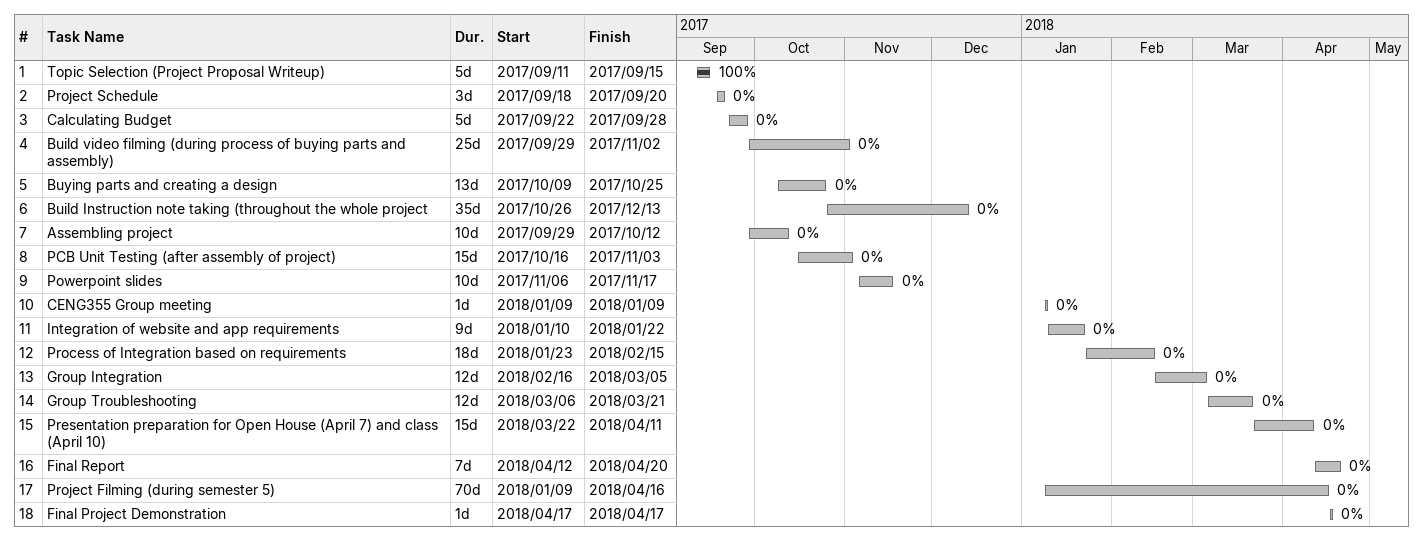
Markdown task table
| ID | Task | Duration | Start | Finish | % complete |
|---|---|---|---|---|---|
| 1 | Topic Selection (Project Proposal Writeup) | 5d | 2017-09-11 | 2017-09-15 | 100 |
| 2 | Project Schedule | 3d | 2017-09-18 | 2017-09-20 | 0 |
| 3 | Calculating Budget | 5d | 2017-09-22 | 2017-09-28 | 0 |
| 4 | Build video filming (during process of buying parts and assembly) | 25d | 2017-09-29 | 2017-11-02 | 0 |
| 5 | Buying parts and creating a design | 13d | 2017-10-09 | 2017-10-25 | 0 |
| 6 | Build Instruction note taking (throughout the whole project | 35d | 2017-10-26 | 2017-12-13 | 0 |
| 7 | Assembling project | 10d | 2017-09-29 | 2017-10-12 | 0 |
| 8 | PCB Unit Testing (after assembly of project) | 15d | 2017-10-16 | 2017-11-03 | 0 |
| 9 | Powerpoint slides | 10d | 2017-11-06 | 2017-11-17 | 0 |
| 10 | CENG355 Group meeting | 1d | 2018-01-09 | 2018-01-09 | 0 |
| 11 | Integration of website and app requirements | 9d | 2018-01-10 | 2018-01-22 | 0 |
| 12 | Process of Integration based on requirements | 18d | 2018-01-23 | 2018-02-15 | 0 |
| 13 | Group Integration | 12d | 2018-02-16 | 2018-03-05 | 0 |
| 14 | Group Troubleshooting | 12d | 2018-03-06 | 2018-03-21 | 0 |
| 15 | Presentation preparation for Open House (April 7) and class (April 10) | 15d | 2018-03-22 | 2018-04-11 | 0 |
| 16 | Final Report | 7d | 2018-04-12 | 2018-04-20 | 0 |
| 17 | Project Filming (during semester 5) | 70d | 2018-01-09 | 2018-04-16 | 0 |
| 18 | Final Project Demonstration | 1d | 2018-04-17 | 2018-04-17 | 0 |
